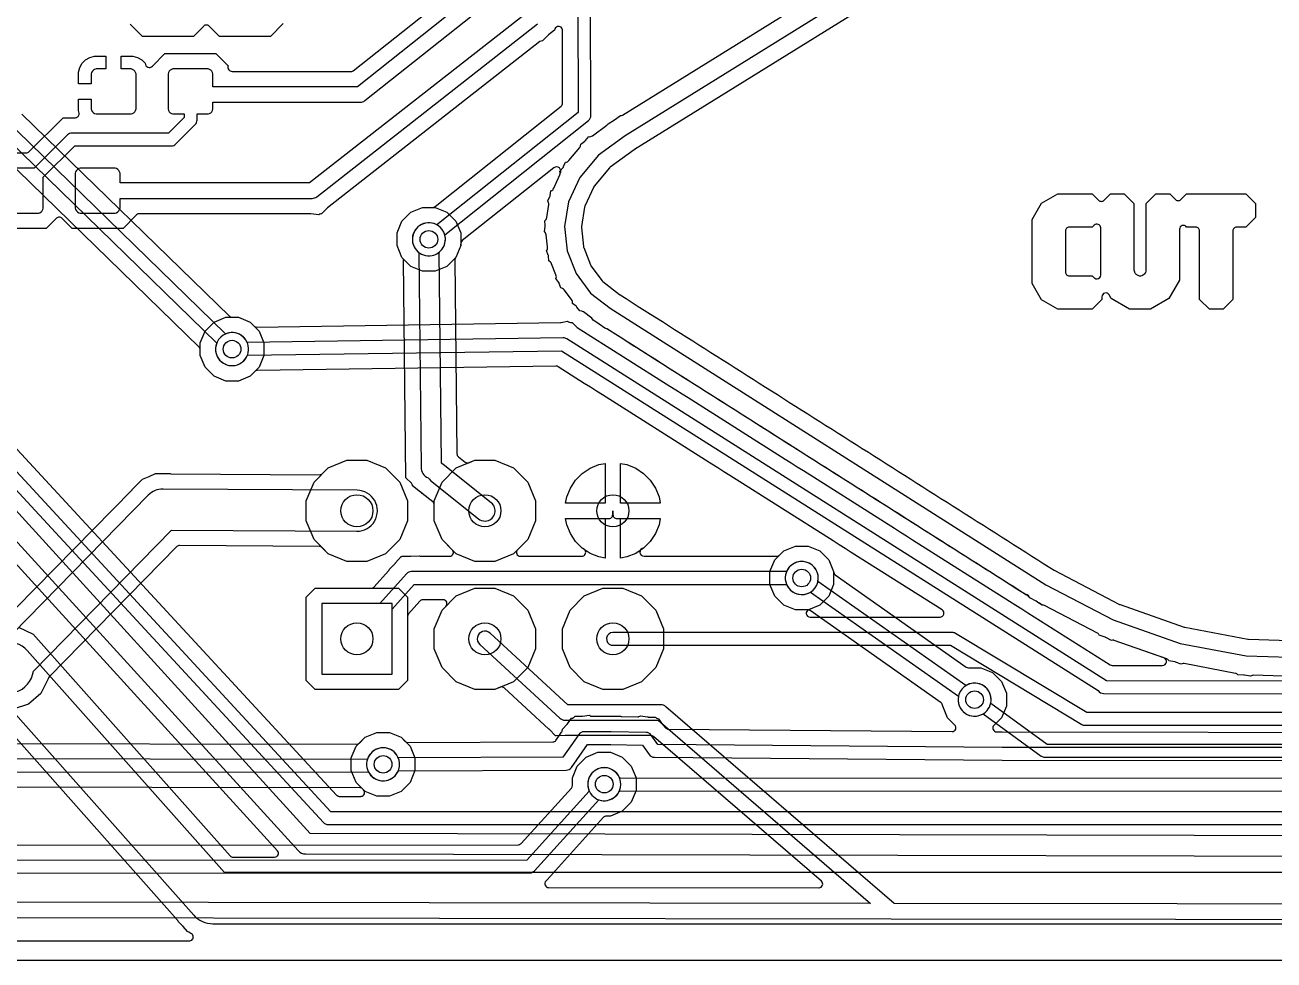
# Model space of a CAD drawing. Header units: millimetres. Extents: x 2.1 to 97.9, y 0.8 to 28.7.
# Drawn here: x 21.67 to 46.45, y 0.8 to 19.35 of the extents above; entities that cross this region are included whole.
import ezdxf

# ---------------------------------------------------------------- set-up
doc = ezdxf.new("R2010")
doc.units = ezdxf.units.MM

msp = doc.modelspace()

# ---------------------------------------------------------------- linework, layer by layer
at = {"layer": '16_copper'}
for points in [[(47.028, 6.423), (46.04, 6.452, 0.016522), (46.035, 6.452), (46.027, 6.451, 0.109082), (45.987, 6.434), (45.868, 6.457, 0.039397), (45.856, 6.458), (45.734, 6.462, 0.189766), (45.687, 6.491), (44.668, 6.684, 0.018102), (44.663, 6.685), (44.654, 6.685, 0.106975), (44.614, 6.675), (44.498, 6.715, 0.037822), (44.487, 6.718), (44.366, 6.741, 0.186074), (44.324, 6.777), (43.28, 7.144), (43.277, 7.145), (43.274, 7.146, 0.121749), (43.227, 7.143), (43.116, 7.201, 0.035503), (43.106, 7.206), (42.987, 7.247, 0.180572), (42.952, 7.287), (41.899, 7.835, 0.121473), (41.857, 7.843), (41.8, 7.88), (41.8, 7.88), (41.8, 7.88), (41.74, 7.918, 0.02123), (41.734, 7.921), (41.61, 7.986, 0.230258), (41.56, 8.032), (41.44, 8.108), (41.44, 8.108), (41.44, 8.108), (41.319, 8.184), (41.319, 8.184), (41.319, 8.184), (41.199, 8.261), (41.199, 8.261), (41.079, 8.337), (41.079, 8.337), (41.079, 8.337), (40.959, 8.413), (40.959, 8.413), (40.959, 8.413), (40.839, 8.489), (40.839, 8.489), (40.839, 8.489), (40.719, 8.565), (40.719, 8.565), (40.719, 8.565), (40.599, 8.642), (40.599, 8.642), (40.599, 8.642), (40.479, 8.718), (40.479, 8.718), (40.479, 8.718), (40.359, 8.794), (40.359, 8.794), (40.359, 8.794), (40.238, 8.87), (40.238, 8.87), (40.238, 8.87), (40.118, 8.946), (40.118, 8.946), (40.118, 8.946), (39.998, 9.023), (39.998, 9.023), (39.998, 9.023), (39.878, 9.099), (39.878, 9.099), (39.878, 9.099), (39.758, 9.175), (39.758, 9.175), (39.638, 9.251), (39.638, 9.251), (39.638, 9.251), (39.518, 9.327), (39.518, 9.327), (39.518, 9.327), (39.398, 9.404), (39.398, 9.404), (39.398, 9.404), (39.277, 9.48), (39.277, 9.48), (39.277, 9.48), (39.157, 9.556), (39.157, 9.556), (39.157, 9.556), (39.037, 9.632), (39.037, 9.632), (39.037, 9.632), (38.917, 9.708), (38.917, 9.708), (38.917, 9.708), (38.797, 9.785), (38.797, 9.785), (38.797, 9.785), (38.677, 9.861), (38.677, 9.861), (38.677, 9.861), (38.557, 9.937), (38.557, 9.937), (38.557, 9.937), (38.437, 10.013), (38.437, 10.013), (38.437, 10.013), (38.317, 10.089), (38.317, 10.089), (38.196, 10.166), (38.196, 10.166), (38.196, 10.166), (38.076, 10.242), (38.076, 10.242), (38.076, 10.242), (37.956, 10.318), (37.956, 10.318), (37.956, 10.318), (37.836, 10.394), (37.836, 10.394), (37.836, 10.394), (37.716, 10.47), (37.716, 10.47), (37.716, 10.47), (37.596, 10.547), (37.596, 10.547), (37.596, 10.547), (37.476, 10.623), (37.476, 10.623), (37.476, 10.623), (37.356, 10.699), (37.356, 10.699), (37.356, 10.699), (37.235, 10.775), (37.235, 10.775), (37.235, 10.775), (37.115, 10.851), (37.115, 10.851), (37.115, 10.851), (36.995, 10.928), (36.995, 10.928), (36.995, 10.928), (36.875, 11.004), (36.875, 11.004), (36.755, 11.08), (36.755, 11.08), (36.755, 11.08), (36.635, 11.156), (36.635, 11.156), (36.635, 11.156), (36.515, 11.232), (36.515, 11.232), (36.515, 11.232), (36.395, 11.309), (36.395, 11.309), (36.395, 11.309), (36.275, 11.385), (36.275, 11.385), (36.275, 11.385), (36.154, 11.461), (36.154, 11.461), (36.154, 11.461), (36.034, 11.537), (36.034, 11.537), (36.034, 11.537), (35.914, 11.613), (35.914, 11.613), (35.914, 11.613), (35.794, 11.69), (35.794, 11.69), (35.794, 11.69), (35.674, 11.766), (35.674, 11.766), (35.674, 11.766), (35.554, 11.842), (35.554, 11.842), (35.554, 11.842), (35.434, 11.918), (35.434, 11.918), (35.314, 11.994), (35.314, 11.994), (35.314, 11.994), (35.193, 12.071), (35.193, 12.071), (35.193, 12.071), (35.073, 12.147), (35.073, 12.147), (35.073, 12.147), (34.953, 12.223), (34.953, 12.223), (34.953, 12.223), (34.833, 12.299), (34.833, 12.299), (34.833, 12.299), (34.713, 12.375), (34.713, 12.375), (34.713, 12.375), (34.593, 12.452), (34.593, 12.452), (34.593, 12.452), (34.473, 12.528), (34.473, 12.528), (34.473, 12.528), (34.353, 12.604), (34.353, 12.604), (34.353, 12.604), (34.233, 12.68), (34.233, 12.68), (34.233, 12.68), (34.112, 12.756), (34.112, 12.756), (34.112, 12.756), (33.992, 12.833), (33.992, 12.833), (33.872, 12.909), (33.872, 12.909), (33.872, 12.909), (33.752, 12.985), (33.752, 12.985), (33.752, 12.985), (33.632, 13.061), (33.632, 13.061), (33.632, 13.061), (33.512, 13.137), (33.512, 13.137), (33.512, 13.137), (33.392, 13.214), (33.392, 13.214), (33.392, 13.214), (33.272, 13.29, 0.000051), (33.272, 13.29), (33.217, 13.325, 0.123347), (33.174, 13.336), (33.065, 13.42, 0.022772), (33.06, 13.424), (32.943, 13.498, 0.147245), (32.918, 13.534), (32.753, 13.661, 0.128004), (32.718, 13.676), (32.679, 13.682), (32.623, 13.757, 0.069168), (32.608, 13.772), (32.534, 13.83, 0.250141), (32.514, 13.904), (32.371, 14.097, 0.130219), (32.34, 14.122), (32.307, 14.136), (32.272, 14.226, 0.066987), (32.262, 14.244), (32.205, 14.321, 0.246536), (32.206, 14.396), (32.12, 14.617, 0.130991), (32.097, 14.649), (32.069, 14.671), (32.059, 14.768, 0.066204), (32.054, 14.787), (32.019, 14.878, 0.245192), (32.039, 14.949), (32.013, 15.191, 0.130476), (31.999, 15.227), (31.978, 15.257), (31.993, 15.352, 0.066716), (31.994, 15.373), (31.984, 15.469, 0.246078), (32.023, 15.533), (32.064, 15.788, 0.129693), (32.06, 15.827), (32.047, 15.862), (32.087, 15.949, 0.067479), (32.093, 15.969), (32.108, 16.063, 0.247362), (32.163, 16.115), (32.283, 16.377, 0.130336), (32.29, 16.415), (32.286, 16.452), (32.348, 16.526, 0.06685), (32.359, 16.543), (32.399, 16.63, 0.246299), (32.465, 16.666), (32.678, 16.92, 0.097741), (32.692, 16.946), (32.695, 16.957), (32.7, 16.989), (32.781, 17.047, 0.063017), (32.795, 17.06), (32.86, 17.137, 0.239583), (32.93, 17.154), (33.219, 17.362, 0.110665), (33.243, 17.391), (33.367, 17.468, 0.016813), (33.371, 17.471), (33.489, 17.555, 0.126972), (33.526, 17.566), (43.203, 23.57, 0.099323)], [(43.72, 23.053), (33.766, 16.879, 0.016813), (33.762, 16.876), (33.285, 16.533, 0.063017), (33.271, 16.52), (32.968, 16.158, 0.066843), (32.957, 16.141), (32.782, 15.759, 0.067469), (32.776, 15.74), (32.714, 15.353, 0.066716), (32.713, 15.333), (32.753, 14.957, 0.066204), (32.758, 14.938), (32.893, 14.592, 0.066971), (32.902, 14.574), (33.123, 14.277, 0.06916), (33.137, 14.263), (33.468, 14.008, 0.046107), (33.48, 14), (33.6, 13.924), (33.6, 13.924), (33.6, 13.924), (33.72, 13.848), (33.72, 13.848), (33.72, 13.848), (33.84, 13.771), (33.84, 13.771), (33.84, 13.771), (33.96, 13.695), (33.96, 13.695), (33.96, 13.695), (34.08, 13.619), (34.08, 13.619), (34.08, 13.619), (34.2, 13.543), (34.2, 13.543), (34.2, 13.543), (34.321, 13.467), (34.321, 13.467), (34.441, 13.39), (34.441, 13.39), (34.441, 13.39), (34.561, 13.314), (34.561, 13.314), (34.561, 13.314), (34.681, 13.238), (34.681, 13.238), (34.681, 13.238), (34.801, 13.162), (34.801, 13.162), (34.801, 13.162), (34.921, 13.086), (34.921, 13.086), (34.921, 13.086), (35.041, 13.009), (35.041, 13.009), (35.041, 13.009), (35.161, 12.933), (35.161, 12.933), (35.161, 12.933), (35.281, 12.857), (35.281, 12.857), (35.402, 12.781), (35.402, 12.781), (35.402, 12.781), (35.522, 12.705), (35.522, 12.705), (35.522, 12.705), (35.642, 12.629), (35.642, 12.628), (35.642, 12.628), (35.762, 12.552), (35.762, 12.552), (35.762, 12.552), (35.882, 12.476), (35.882, 12.476), (35.882, 12.476), (36.002, 12.4), (36.002, 12.4), (36.002, 12.4), (36.122, 12.324), (36.122, 12.324), (36.122, 12.324), (36.242, 12.247), (36.242, 12.247), (36.242, 12.247), (36.363, 12.171), (36.363, 12.171), (36.363, 12.171), (36.483, 12.095), (36.483, 12.095), (36.483, 12.095), (36.603, 12.019), (36.603, 12.019), (36.723, 11.943), (36.723, 11.943), (36.723, 11.943), (36.843, 11.866), (36.843, 11.866), (36.843, 11.866), (36.963, 11.79), (36.963, 11.79), (36.963, 11.79), (37.083, 11.714), (37.083, 11.714), (37.083, 11.714), (37.203, 11.638), (37.203, 11.638), (37.203, 11.638), (37.323, 11.562), (37.323, 11.562), (37.323, 11.562), (37.444, 11.485), (37.444, 11.485), (37.444, 11.485), (37.564, 11.409), (37.564, 11.409), (37.684, 11.333), (37.684, 11.333), (37.684, 11.333), (37.804, 11.257), (37.804, 11.257), (37.804, 11.257), (37.924, 11.181), (37.924, 11.181), (37.924, 11.181), (38.044, 11.104), (38.044, 11.104), (38.044, 11.104), (38.164, 11.028), (38.164, 11.028), (38.164, 11.028), (38.284, 10.952), (38.284, 10.952), (38.284, 10.952), (38.405, 10.876), (38.405, 10.876), (38.405, 10.876), (38.525, 10.8), (38.525, 10.8), (38.525, 10.8), (38.645, 10.723), (38.645, 10.723), (38.645, 10.723), (38.765, 10.647), (38.765, 10.647), (38.765, 10.647), (38.885, 10.571), (38.885, 10.571), (38.885, 10.571), (39.005, 10.495), (39.005, 10.495), (39.005, 10.495), (39.125, 10.419), (39.125, 10.419), (39.125, 10.419), (39.245, 10.342), (39.245, 10.342), (39.245, 10.342), (39.365, 10.266), (39.365, 10.266), (39.365, 10.266), (39.486, 10.19), (39.486, 10.19), (39.486, 10.19), (39.606, 10.114), (39.606, 10.114), (39.606, 10.114), (39.726, 10.038), (39.726, 10.038), (39.726, 10.038), (39.846, 9.961), (39.846, 9.961), (39.966, 9.885), (39.966, 9.885), (39.966, 9.885), (40.086, 9.809), (40.086, 9.809), (40.086, 9.809), (40.206, 9.733), (40.206, 9.733), (40.206, 9.733), (40.326, 9.657), (40.326, 9.657), (40.326, 9.657), (40.447, 9.58), (40.447, 9.58), (40.447, 9.58), (40.567, 9.504), (40.567, 9.504), (40.567, 9.504), (40.687, 9.428), (40.687, 9.428), (40.687, 9.428), (40.807, 9.352), (40.807, 9.352), (40.927, 9.276), (40.927, 9.276), (40.927, 9.276), (41.047, 9.199), (41.047, 9.199), (41.047, 9.199), (41.167, 9.123), (41.167, 9.123), (41.167, 9.123), (41.287, 9.047), (41.287, 9.047), (41.287, 9.047), (41.407, 8.971), (41.407, 8.971), (41.407, 8.971), (41.528, 8.895), (41.528, 8.895), (41.528, 8.895), (41.648, 8.818), (41.648, 8.818), (41.648, 8.818), (41.768, 8.742), (41.768, 8.742), (41.768, 8.742), (41.888, 8.666), (41.888, 8.666), (41.888, 8.666), (42.008, 8.59), (42.008, 8.59), (42.008, 8.59), (42.09, 8.538, 0.02123), (42.095, 8.535), (43.39, 7.86, 0.035494), (43.4, 7.856), (44.672, 7.408, 0.037812), (44.683, 7.405), (45.933, 7.168, 0.039395), (45.945, 7.167), (47.165, 7.13)], [(21.61, 17.586), (25.728, 13.576, 0.195455), (25.782, 13.554), (25.907, 13.554), (26.139, 13.458), (26.317, 13.28), (26.413, 13.048), (26.413, 12.796), (26.317, 12.564), (26.139, 12.386), (25.907, 12.29), (25.655, 12.29), (25.423, 12.386), (25.245, 12.564), (25.149, 12.796), (25.149, 12.903, 0.202374), (25.126, 12.958), (21.008, 16.967, 0.195455)], [(21.083, 17.32), (25.476, 13.042), (25.47, 13.028), (25.459, 12.986), (25.454, 12.944), (25.454, 12.901), (25.459, 12.858), (25.47, 12.817), (25.487, 12.777), (25.508, 12.74), (25.534, 12.706), (25.565, 12.676), (25.599, 12.649), (25.636, 12.628), (25.676, 12.612), (25.717, 12.6), (25.76, 12.595), (25.802, 12.595), (25.845, 12.6, 1), (25.717, 13.244), (25.676, 13.233), (25.653, 13.224), (21.26, 17.502, 0.958684)], [(18.627, 14.052), (27.852, 4.076, 0.209102), (27.908, 4.051), (28.335, 4.051), (28.338, 4.052, 0.654774), (28.389, 4.181), (28.242, 4.328), (28.146, 4.561), (28.146, 4.812), (28.242, 5.044), (28.42, 5.222), (28.652, 5.318), (28.904, 5.318), (29.136, 5.222), (29.216, 5.142, 0.199818), (29.271, 5.12), (32.146, 5.13, 0.243814), (32.208, 5.162), (32.32, 5.323, 0.084077), (32.331, 5.346), (32.333, 5.357, 0.072873), (32.334, 5.386), (32.429, 5.481, 0.043698), (32.438, 5.491), (32.515, 5.601, 0.145149), (32.557, 5.613), (32.563, 5.617, 0.079044), (32.587, 5.639), (32.722, 5.639, 0.0437), (32.735, 5.64), (32.867, 5.663, 0.216197), (32.926, 5.639), (33.094, 5.639, 0.071071), (33.117, 5.642), (33.303, 5.639, 0.004583), (33.304, 5.639), (33.49, 5.639, 0.073464), (33.512, 5.635), (33.832, 5.629, 0.045121), (33.846, 5.631), (33.854, 5.632, 0.094318), (33.887, 5.65), (34.026, 5.626, 0.037348), (34.037, 5.625), (34.178, 5.623, 0.083088), (34.197, 5.606), (34.204, 5.601, 0.094312), (34.24, 5.59), (34.322, 5.475, 0.037353), (34.329, 5.467), (34.387, 5.406, 0.201524), (34.442, 5.383), (40.067, 5.336, 0.671179), (40.122, 5.466), (39.977, 5.611), (39.881, 5.843, 0.254828), (39.848, 5.909), (37.252, 7.736, 0.154518), (37.208, 7.75), (36.958, 7.75), (36.726, 7.846), (36.548, 8.024), (36.452, 8.256), (36.452, 8.508), (36.548, 8.74), (36.726, 8.918), (36.958, 9.014), (37.21, 9.014), (37.442, 8.918), (37.62, 8.74), (37.716, 8.508, 0.222558), (37.749, 8.442), (40.345, 6.615, 0.154518), (40.389, 6.601), (40.639, 6.601), (40.871, 6.505), (41.049, 6.327), (41.145, 6.095), (41.145, 5.843), (41.049, 5.611), (40.897, 5.459, 0.665187), (40.95, 5.329), (41.061, 5.328, 0.001876), (41.061, 5.328), (49.242, 5.321, 0.155087)], [(18.087, 13.814), (27.593, 3.533, 0.2091), (27.686, 3.493), (55.404, 3.493), (55.411, 3.493, 0.135331), (55.475, 3.515), (64.782, 9.853, 0.993044)], [(20.1, 10.64), (27.091, 2.975, 0.210328), (27.241, 2.908), (56.622, 2.845), (56.631, 2.846, 0.140351), (56.738, 2.881), (64.446, 8.192)], [(21.545, 7.406), (21.836, 7.265), (25.742, 2.87, 0.214228), (25.799, 2.845), (26.625, 2.845, 0.651668), (26.681, 2.972), (20.035, 10.26)], [(67.335, 2.54), (25.628, 2.54), (21.716, 6.941, 1), (20.956, 6.267), (25.02, 1.695, 0.214228), (25.4, 1.524), (67.503, 1.524, 0.161647)], [(21.102, 1.186), (24.936, 1.186), (24.943, 1.187, 0.614035), (24.993, 1.312), (24.988, 1.317, 0.035668), (24.976, 1.326), (24.971, 1.329), (24.965, 1.332), (24.94, 1.343, 0.138765), (24.9, 1.371), (24.81, 1.472, 0.01469), (24.807, 1.476), (24.711, 1.572, 0.122665), (24.693, 1.604), (20.723, 6.07, 0.689638)], [(49.363, 5.017), (41.06, 5.023), (34.229, 5.079), (34.095, 5.268, 0.238019), (33.994, 5.321), (33.302, 5.334, 0.004589), (33.299, 5.334), (32.766, 5.334, 0.244734), (32.662, 5.28), (32.344, 4.826), (29.08, 4.814), (29.072, 4.831), (29.051, 4.869), (29.025, 4.903), (28.995, 4.933), (28.96, 4.959), (28.923, 4.981), (28.884, 4.997), (28.842, 5.008), (28.8, 5.014), (28.757, 5.014), (28.714, 5.008), (28.673, 4.997), (28.633, 4.981), (28.596, 4.959), (28.562, 4.933), (28.532, 4.903), (28.505, 4.869), (28.484, 4.831), (28.468, 4.792), (28.456, 4.75), (28.451, 4.708), (28.451, 4.665), (28.456, 4.622), (28.468, 4.581), (28.484, 4.541), (28.505, 4.504), (28.532, 4.47), (28.562, 4.44), (28.596, 4.413), (28.633, 4.392), (28.673, 4.376), (28.714, 4.365), (28.757, 4.359), (28.8, 4.359), (28.842, 4.365, 0.249913), (29.08, 4.56), (32.411, 4.572, 0.243809), (32.514, 4.626), (32.832, 5.08), (33.298, 5.08), (33.925, 5.068), (34.059, 4.879, 0.240679), (34.162, 4.826), (41.058, 4.769, 0.001882), (41.059, 4.769), (49.403, 4.763, 0.155078)], [(53.98, 4.407), (33.485, 4.413), (33.47, 4.414), (33.46, 4.438), (33.439, 4.475), (33.413, 4.509), (33.382, 4.539), (33.348, 4.565), (33.311, 4.587), (33.272, 4.603), (33.23, 4.614), (33.188, 4.62), (33.145, 4.62), (33.102, 4.614), (33.061, 4.603), (33.021, 4.587), (32.984, 4.565), (32.95, 4.539), (32.919, 4.509), (32.893, 4.475), (32.872, 4.438), (32.855, 4.398), (32.844, 4.357), (32.839, 4.314), (32.839, 4.271), (32.844, 4.229), (32.855, 4.187), (32.872, 4.147), (32.893, 4.11), (32.919, 4.076), (32.95, 4.046), (32.984, 4.02), (33.021, 3.998), (33.061, 3.982), (33.102, 3.971), (33.145, 3.965), (33.188, 3.965), (33.23, 3.971, 0.198912), (33.439, 4.11), (33.46, 4.147, 0.041418), (33.484, 4.159), (54.019, 4.153, 0.151025)]]:
    msp.add_lwpolyline(points, format="xyb", dxfattribs=at)
for points in [[(42.162, 13.716), (41.841, 13.901), (41.656, 14.222), (41.656, 15.496), (41.841, 15.817), (42.162, 16.002, 0.054804), (42.179, 16.002), (42.845, 16.002), (42.973, 15.875, 0.414214), (43.081, 15.875), (43.208, 16.002), (43.482, 16.002), (43.675, 15.809), (43.675, 14.498, 0.118838), (43.683, 14.455), (43.685, 14.452, 0.15216), (43.718, 14.406), (43.726, 14.4, 0.141876), (43.775, 14.379), (43.785, 14.378, 0.14188), (43.837, 14.384), (43.846, 14.388), (43.866, 14.4, 0.34309), (43.918, 14.498), (43.918, 14.666), (43.918, 14.666), (43.918, 15.809), (44.111, 16.002), (44.385, 16.002), (44.498, 15.889, 0.414214), (44.606, 15.889), (44.719, 16.002), (45.896, 16.002), (46.089, 15.809), (46.089, 15.535), (45.896, 15.342), (45.714, 15.342, 0.414214), (45.638, 15.265), (45.638, 13.909), (45.444, 13.716), (45.171, 13.716), (44.977, 13.909), (44.977, 15.265, 0.414214), (44.901, 15.342), (44.719, 15.342, 0.742653), (44.578, 15.299), (44.578, 14.329, 0.104848), (44.578, 14.288), (44.369, 13.925), (44.006, 13.716), (43.587, 13.716), (43.224, 13.925), (43.181, 14, 0.767326), (43.039, 13.962), (43.039, 13.909), (42.845, 13.716)], [(30.598, 8.712), (30.229, 8.865), (29.947, 9.147), (29.794, 9.516), (29.794, 9.831, 0.227836), (29.766, 9.89), (29.556, 10.058, 0.141611), (29.518, 10.088), (29.363, 10.212, 0.188456), (29.34, 10.263), (29.231, 10.369), (29.183, 14.679, 0.20113), (29.15, 14.742), (29.054, 14.975), (29.054, 15.226), (29.15, 15.458), (29.328, 15.636), (29.56, 15.732), (29.812, 15.732), (30.044, 15.636), (30.222, 15.458), (30.318, 15.226), (30.318, 14.975), (30.222, 14.742, 0.206456), (30.199, 14.686), (30.242, 10.846, 0.224883), (30.271, 10.787), (30.404, 10.681, 0.273388), (30.481, 10.67), (30.598, 10.719), (30.997, 10.719), (31.366, 10.566), (31.648, 10.284), (31.801, 9.915), (31.801, 9.516), (31.648, 9.147), (31.366, 8.865), (30.997, 8.712)], [(30.838, 9.516, 0.635483), (30.924, 9.874), (29.972, 10.636), (29.942, 10.656), (29.939, 10.657), (29.892, 14.846, 0.955264), (29.504, 15.373), (29.47, 15.347, 0.471798), (29.486, 14.841), (29.534, 10.583, 0.329009), (29.673, 10.369), (29.695, 10.341), (29.718, 10.319), (30.671, 9.557), (30.7, 9.537), (30.733, 9.523), (30.767, 9.515), (30.803, 9.512)], [(42.947, 14.316, 0.381879), (43.015, 14.391), (43.015, 15.327, 0.668189), (42.885, 15.381), (42.845, 15.342), (42.393, 15.342, 0.414214), (42.316, 15.265), (42.316, 14.453, 0.414214), (42.393, 14.376), (42.845, 14.376), (42.885, 14.337), (42.887, 14.336), (42.889, 14.333), (42.896, 14.329), (42.902, 14.324), (42.905, 14.323), (42.907, 14.322), (42.915, 14.319), (42.922, 14.317), (42.925, 14.316), (42.928, 14.316), (42.936, 14.316), (42.944, 14.315)], [(28.058, 8.712), (27.689, 8.865), (27.407, 9.147), (27.254, 9.516), (27.254, 9.915), (27.407, 10.284), (27.689, 10.566), (28.058, 10.719), (28.457, 10.719), (28.826, 10.566), (29.102, 10.29, 0.021898), (29.108, 10.285), (29.261, 9.915), (29.261, 9.516), (29.108, 9.147), (28.826, 8.865), (28.457, 8.712)], [(40.577, 5.647, 1), (40.449, 6.291), (40.408, 6.28, 0.058129), (40.339, 6.247), (37.404, 8.312, 0.945535), (36.773, 8.487), (36.762, 8.446, 0.657547), (37.258, 8.104), (40.193, 6.039), (40.191, 6.033), (40.186, 5.99), (40.186, 5.948), (40.191, 5.905), (40.202, 5.864), (40.219, 5.824), (40.24, 5.787), (40.266, 5.753), (40.297, 5.722), (40.331, 5.696), (40.368, 5.675), (40.408, 5.658), (40.449, 5.647), (40.492, 5.642), (40.534, 5.642)]]:
    msp.add_lwpolyline(points, format="xyb", close=True, dxfattribs=at)
for points in [[(64.639, 10.063), (55.365, 3.747), (27.742, 3.747), (18.306, 13.951)], [(64.267, 8.563), (56.559, 3.251), (27.331, 3.315), (20.397, 10.918)]]:
    msp.add_lwpolyline(points, dxfattribs=at)
for points in [[(32.397, 9.868), (32.422, 9.993), (32.493, 10.167), (32.598, 10.323), (32.73, 10.455), (32.886, 10.56), (33.06, 10.631), (33.185, 10.656), (33.185, 9.868)], [(33.49, 9.868), (33.49, 10.656), (33.615, 10.631), (33.789, 10.56), (33.945, 10.455), (34.077, 10.323), (34.182, 10.167), (34.253, 9.993), (34.278, 9.868)], [(33.337, 9.715), (33.337, 9.716), (33.338, 9.716), (33.338, 9.715)], [(33.06, 8.8), (32.886, 8.871), (32.73, 8.976), (32.598, 9.108), (32.493, 9.264), (32.422, 9.438), (32.397, 9.563), (33.185, 9.563), (33.185, 8.775)], [(33.49, 9.563), (34.278, 9.563), (34.253, 9.438), (34.182, 9.264), (34.077, 9.108), (33.945, 8.976), (33.789, 8.871), (33.615, 8.8), (33.49, 8.775)], [(27.433, 6.172), (27.254, 6.351), (27.254, 8), (27.433, 8.179), (29.082, 8.179), (29.261, 8), (29.261, 6.351), (29.082, 6.172)], [(30.598, 6.172), (30.229, 6.325), (29.947, 6.607), (29.794, 6.976), (29.794, 7.375), (29.947, 7.744), (30.229, 8.026), (30.598, 8.179), (30.997, 8.179), (31.366, 8.026), (31.648, 7.744), (31.801, 7.375), (31.801, 6.976), (31.648, 6.607), (31.366, 6.325), (30.997, 6.172)], [(33.138, 6.172), (32.769, 6.325), (32.487, 6.607), (32.334, 6.976), (32.334, 7.375), (32.487, 7.744), (32.769, 8.026), (33.138, 8.179), (33.537, 8.179), (33.906, 8.026), (34.188, 7.744), (34.341, 7.375), (34.341, 6.976), (34.188, 6.607), (33.906, 6.325), (33.537, 6.172)], [(28.956, 7.874), (27.559, 7.874), (27.559, 6.477), (28.956, 6.477)]]:
    msp.add_lwpolyline(points, close=True, dxfattribs=at)
at = {"layer": '1_copper'}
for points in [[(43.72, 23.053), (33.766, 16.879, 0.016813), (33.762, 16.876), (33.285, 16.533, 0.063017), (33.271, 16.52), (32.968, 16.158, 0.066843), (32.957, 16.141), (32.782, 15.759, 0.067469), (32.776, 15.74), (32.714, 15.353, 0.066716), (32.713, 15.333), (32.753, 14.957, 0.066204), (32.758, 14.938), (32.893, 14.592, 0.066971), (32.902, 14.574), (33.123, 14.277, 0.06916), (33.137, 14.263), (33.468, 14.008, 0.046107), (33.48, 14), (33.6, 13.924), (33.6, 13.924), (33.6, 13.924), (33.72, 13.848), (33.72, 13.848), (33.72, 13.848), (33.84, 13.771), (33.84, 13.771), (33.84, 13.771), (33.96, 13.695), (33.96, 13.695), (33.96, 13.695), (34.08, 13.619), (34.08, 13.619), (34.08, 13.619), (34.2, 13.543), (34.2, 13.543), (34.2, 13.543), (34.321, 13.467), (34.321, 13.467), (34.441, 13.39), (34.441, 13.39), (34.441, 13.39), (34.561, 13.314), (34.561, 13.314), (34.561, 13.314), (34.681, 13.238), (34.681, 13.238), (34.681, 13.238), (34.801, 13.162), (34.801, 13.162), (34.801, 13.162), (34.921, 13.086), (34.921, 13.086), (34.921, 13.086), (35.041, 13.009), (35.041, 13.009), (35.041, 13.009), (35.161, 12.933), (35.161, 12.933), (35.161, 12.933), (35.281, 12.857), (35.281, 12.857), (35.402, 12.781), (35.402, 12.781), (35.402, 12.781), (35.522, 12.705), (35.522, 12.705), (35.522, 12.705), (35.642, 12.629), (35.642, 12.628), (35.642, 12.628), (35.762, 12.552), (35.762, 12.552), (35.762, 12.552), (35.882, 12.476), (35.882, 12.476), (35.882, 12.476), (36.002, 12.4), (36.002, 12.4), (36.002, 12.4), (36.122, 12.324), (36.122, 12.324), (36.122, 12.324), (36.242, 12.247), (36.242, 12.247), (36.242, 12.247), (36.363, 12.171), (36.363, 12.171), (36.363, 12.171), (36.483, 12.095), (36.483, 12.095), (36.483, 12.095), (36.603, 12.019), (36.603, 12.019), (36.723, 11.943), (36.723, 11.943), (36.723, 11.943), (36.843, 11.866), (36.843, 11.866), (36.843, 11.866), (36.963, 11.79), (36.963, 11.79), (36.963, 11.79), (37.083, 11.714), (37.083, 11.714), (37.083, 11.714), (37.203, 11.638), (37.203, 11.638), (37.203, 11.638), (37.323, 11.562), (37.323, 11.562), (37.323, 11.562), (37.444, 11.485), (37.444, 11.485), (37.444, 11.485), (37.564, 11.409), (37.564, 11.409), (37.684, 11.333), (37.684, 11.333), (37.684, 11.333), (37.804, 11.257), (37.804, 11.257), (37.804, 11.257), (37.924, 11.181), (37.924, 11.181), (37.924, 11.181), (38.044, 11.104), (38.044, 11.104), (38.044, 11.104), (38.164, 11.028), (38.164, 11.028), (38.164, 11.028), (38.284, 10.952), (38.284, 10.952), (38.284, 10.952), (38.405, 10.876), (38.405, 10.876), (38.405, 10.876), (38.525, 10.8), (38.525, 10.8), (38.525, 10.8), (38.645, 10.723), (38.645, 10.723), (38.645, 10.723), (38.765, 10.647), (38.765, 10.647), (38.765, 10.647), (38.885, 10.571), (38.885, 10.571), (38.885, 10.571), (39.005, 10.495), (39.005, 10.495), (39.005, 10.495), (39.125, 10.419), (39.125, 10.419), (39.125, 10.419), (39.245, 10.342), (39.245, 10.342), (39.245, 10.342), (39.365, 10.266), (39.365, 10.266), (39.365, 10.266), (39.486, 10.19), (39.486, 10.19), (39.486, 10.19), (39.606, 10.114), (39.606, 10.114), (39.606, 10.114), (39.726, 10.038), (39.726, 10.038), (39.726, 10.038), (39.846, 9.961), (39.846, 9.961), (39.966, 9.885), (39.966, 9.885), (39.966, 9.885), (40.086, 9.809), (40.086, 9.809), (40.086, 9.809), (40.206, 9.733), (40.206, 9.733), (40.206, 9.733), (40.326, 9.657), (40.326, 9.657), (40.326, 9.657), (40.447, 9.58), (40.447, 9.58), (40.447, 9.58), (40.567, 9.504), (40.567, 9.504), (40.567, 9.504), (40.687, 9.428), (40.687, 9.428), (40.687, 9.428), (40.807, 9.352), (40.807, 9.352), (40.927, 9.276), (40.927, 9.276), (40.927, 9.276), (41.047, 9.199), (41.047, 9.199), (41.047, 9.199), (41.167, 9.123), (41.167, 9.123), (41.167, 9.123), (41.287, 9.047), (41.287, 9.047), (41.287, 9.047), (41.407, 8.971), (41.407, 8.971), (41.407, 8.971), (41.528, 8.895), (41.528, 8.895), (41.528, 8.895), (41.648, 8.818), (41.648, 8.818), (41.648, 8.818), (41.768, 8.742), (41.768, 8.742), (41.768, 8.742), (41.888, 8.666), (41.888, 8.666), (41.888, 8.666), (42.008, 8.59), (42.008, 8.59), (42.008, 8.59), (42.09, 8.538, 0.02123), (42.095, 8.535), (43.39, 7.86, 0.035494), (43.4, 7.856), (44.672, 7.408, 0.037812), (44.683, 7.405), (45.933, 7.168, 0.039395), (45.945, 7.167), (47.165, 7.13)], [(21.084, 16.815), (21.697, 16.815, 0.198912), (21.751, 16.837), (22.427, 17.513), (22.671, 17.513, 0.435377), (22.746, 17.595), (22.746, 17.601, 0.142644), (22.733, 17.653), (22.733, 17.882), (22.987, 17.882), (22.987, 17.686), (22.995, 17.658), (23.009, 17.632), (23.03, 17.612), (23.055, 17.597), (23.083, 17.59), (23.78, 17.59), (23.808, 17.597), (23.833, 17.612), (23.854, 17.632), (23.868, 17.658), (23.876, 17.686), (23.876, 18.382), (23.868, 18.41), (23.854, 18.436), (23.833, 18.456), (23.808, 18.471), (23.78, 18.479), (23.584, 18.479), (23.584, 18.732), (23.813, 18.732), (23.906, 18.708), (23.989, 18.66), (24.057, 18.592, 0.681829), (24.201, 18.534), (24.45, 18.783), (25.461, 18.783), (25.705, 18.54, 0.536711), (25.781, 18.431), (28.135, 18.428, 0.169849), (28.183, 18.444), (30.312, 20.137, 0.228658)], [(30.645, 20.013), (28.268, 18.123), (25.4, 18.127), (25.4, 18.382), (25.392, 18.41), (25.378, 18.436), (25.357, 18.456), (25.332, 18.471), (25.304, 18.479), (24.607, 18.479), (24.579, 18.471), (24.554, 18.456), (24.533, 18.436), (24.519, 18.41), (24.511, 18.382), (24.511, 17.686), (24.519, 17.658), (24.533, 17.632), (24.554, 17.612), (24.579, 17.597), (24.607, 17.59), (24.833, 17.59), (24.833, 17.52), (24.522, 17.209), (22.606, 17.209, 0.198912), (22.516, 17.171), (21.855, 16.51), (21.242, 16.51)], [(21.242, 15.621), (21.938, 15.621), (21.966, 15.629), (21.992, 15.643), (22.012, 15.664), (22.027, 15.689), (22.035, 15.717), (22.035, 16.33), (22.659, 16.954), (24.575, 16.954, 0.198912), (24.664, 16.992), (25.05, 17.378, 0.198912), (25.087, 17.467), (25.087, 17.59), (25.304, 17.59), (25.332, 17.597), (25.357, 17.612), (25.378, 17.632), (25.392, 17.658), (25.4, 17.686), (25.4, 17.822), (28.321, 17.818, 0.169851), (28.416, 17.851), (30.892, 19.82, 0.228662)], [(32.64, 19.764), (32.645, 17.619), (29.843, 15.388), (29.831, 15.395), (29.792, 15.411), (29.75, 15.422), (29.708, 15.428), (29.665, 15.428), (29.622, 15.422), (29.581, 15.411), (29.541, 15.395), (29.504, 15.373), (29.47, 15.347), (29.44, 15.317), (29.413, 15.283), (29.392, 15.245), (29.376, 15.206), (29.364, 15.164), (29.359, 15.122), (29.359, 15.079), (29.364, 15.036), (29.376, 14.995), (29.392, 14.955), (29.413, 14.918), (29.44, 14.884), (29.47, 14.854), (29.504, 14.827), (29.541, 14.806), (29.581, 14.79), (29.622, 14.779), (29.665, 14.773), (29.708, 14.773), (29.75, 14.779, 0.437189), (30.001, 15.189), (32.851, 17.458, 0.229099), (32.899, 17.558), (32.894, 19.765, 0.96385)], [(31.598, 19.569), (27.316, 16.218), (23.559, 16.218), (23.559, 16.414), (23.551, 16.442), (23.536, 16.467), (23.516, 16.488), (23.49, 16.502), (23.462, 16.51), (22.766, 16.51), (22.738, 16.502), (22.712, 16.488), (22.692, 16.467), (22.677, 16.442), (22.669, 16.414), (22.669, 15.717), (22.677, 15.689), (22.692, 15.664), (22.712, 15.643), (22.738, 15.629), (22.766, 15.621), (23.462, 15.621), (23.49, 15.629), (23.516, 15.643), (23.536, 15.664), (23.551, 15.689), (23.559, 15.717), (23.559, 15.913), (27.369, 15.913, 0.167553), (27.462, 15.945), (31.844, 19.374, 0.230652)], [(26.795, 19.381), (26.541, 19.126), (25.529, 19.126), (25.327, 19.329, 0.414214), (25.219, 19.329), (25.017, 19.126), (24.005, 19.126), (23.762, 19.37)], [(20.066, 3.086), (31.461, 3.092, 0.211524), (31.518, 3.117), (32.514, 4.216, 0.186223), (32.534, 4.268), (32.534, 4.418), (32.63, 4.651), (32.808, 4.829), (33.04, 4.925), (33.292, 4.925), (33.524, 4.829), (33.702, 4.651), (33.798, 4.418), (33.798, 4.167), (33.702, 3.934), (33.524, 3.757), (33.292, 3.66), (33.209, 3.66, 0.211663), (33.153, 3.635), (32.138, 2.516, 0.105894), (32.121, 2.485), (32.008, 2.371, 0.667516), (32.062, 2.241), (37.423, 2.234), (37.429, 2.235, 0.668328), (37.473, 2.368), (34.142, 5.239, 0.179722), (34.092, 5.258), (32.396, 5.258, 0.01041), (32.393, 5.258), (32.21, 5.25, 0.035591), (32.199, 5.254), (32.07, 5.384, 0.010414), (32.067, 5.386), (31.182, 6.201, 0.292016), (31.101, 6.215), (30.997, 6.172), (30.598, 6.172), (30.229, 6.325), (29.947, 6.607), (29.794, 6.976), (29.794, 7.375), (29.947, 7.744), (30.023, 7.82, 0.668179), (29.969, 7.95), (29.564, 7.95, 0.213378), (29.507, 7.925), (29.28, 7.671, 0.184526), (29.261, 7.62), (29.261, 6.351), (29.082, 6.172), (27.433, 6.172), (27.254, 6.351), (27.254, 8), (27.433, 8.179), (28.542, 8.179, 0.213378), (28.598, 8.204), (28.886, 8.525, 0.109593), (28.903, 8.558), (29.022, 8.677, 0.013877), (29.025, 8.68), (29.137, 8.806, 0.057904), (29.155, 8.814), (29.323, 8.814, 0.01388), (29.327, 8.814), (29.495, 8.823, 0.123813), (29.531, 8.814), (30.096, 8.814, 0.668179), (30.15, 8.944), (29.947, 9.147), (29.794, 9.516), (29.794, 9.915), (29.947, 10.284), (30.229, 10.566), (30.598, 10.719), (30.997, 10.719), (31.366, 10.566), (31.648, 10.284), (31.801, 9.915), (31.801, 9.516), (31.648, 9.147), (31.445, 8.944, 0.668179), (31.499, 8.814), (32.721, 8.814, 0.593522), (32.785, 8.931), (32.779, 8.939, 0.164437), (32.73, 8.976), (32.598, 9.108), (32.493, 9.264), (32.422, 9.438), (32.397, 9.563), (33.261, 9.563, 0.237915), (33.322, 9.594), (33.326, 9.599, -0.108546), (33.337, 9.639), (33.337, 9.716), (33.338, 9.716), (33.338, 9.639, 0.414214), (33.414, 9.563), (34.278, 9.563), (34.253, 9.438), (34.182, 9.264), (34.077, 9.108), (33.945, 8.976, 0.949129), (33.954, 8.814), (36.59, 8.814, 0.198912), (36.644, 8.836), (36.726, 8.918), (36.958, 9.014), (37.21, 9.014), (37.442, 8.918), (37.62, 8.74), (37.716, 8.508), (37.716, 8.256), (37.62, 8.024), (37.442, 7.846), (37.22, 7.754, 0.820685), (37.249, 7.607), (39.828, 7.607, 0.752279), (39.869, 7.748), (38.066, 8.89), (38.066, 8.89), (37.946, 8.966), (37.946, 8.966), (37.825, 9.042), (37.825, 9.042), (37.825, 9.042), (37.705, 9.118), (37.705, 9.118), (37.705, 9.118), (35.659, 10.414), (35.659, 10.414), (35.659, 10.414), (35.538, 10.49), (35.538, 10.49), (35.418, 10.566), (35.418, 10.566), (35.298, 10.642), (35.298, 10.642), (35.298, 10.642), (35.177, 10.718), (35.177, 10.718), (35.177, 10.718), (33.131, 12.014), (33.131, 12.014), (33.011, 12.09), (33.011, 12.09), (32.891, 12.166), (32.891, 12.166), (32.891, 12.166), (32.77, 12.242), (32.77, 12.242), (32.77, 12.242), (32.25, 12.572, 0.145747), (32.208, 12.584), (26.281, 12.498, 0.195152), (26.228, 12.475), (26.139, 12.386), (25.907, 12.29), (25.655, 12.29), (25.423, 12.386), (25.245, 12.564), (25.149, 12.796), (25.149, 13.048), (25.245, 13.28), (25.423, 13.458), (25.655, 13.554), (25.907, 13.554), (26.139, 13.458), (26.214, 13.383, 0.202678), (26.269, 13.361), (32.294, 13.448, 0.051665), (32.31, 13.45), (32.433, 13.478, 0.164128), (32.478, 13.454), (32.493, 13.452, 0.079077), (32.526, 13.452), (32.616, 13.364, 0.051669), (32.629, 13.354), (34.468, 12.19), (34.468, 12.19), (34.588, 12.113), (34.588, 12.113), (34.709, 12.037), (34.709, 12.037), (34.709, 12.037), (34.829, 11.961), (34.829, 11.961), (34.829, 11.961), (36.755, 10.742), (36.755, 10.742), (36.875, 10.666), (36.875, 10.666), (36.995, 10.589), (36.995, 10.589), (36.995, 10.589), (37.116, 10.513), (37.116, 10.513), (37.116, 10.513), (38.921, 9.37), (38.921, 9.37), (38.921, 9.37), (39.041, 9.294), (39.041, 9.294), (39.162, 9.218), (39.162, 9.218), (39.162, 9.218), (39.282, 9.142), (39.282, 9.142), (39.282, 9.142), (41.208, 7.922), (41.208, 7.922), (41.328, 7.846), (41.328, 7.846), (41.449, 7.77), (41.449, 7.77), (41.449, 7.77), (41.569, 7.694), (41.569, 7.694), (41.569, 7.694), (43.201, 6.66, 0.141885), (43.242, 6.648), (44.244, 6.648, 0.843894), (44.27, 6.796), (43.28, 7.144), (43.277, 7.145), (43.274, 7.146, 0.121749), (43.227, 7.143), (43.116, 7.201, 0.035503), (43.106, 7.206), (42.987, 7.247, 0.180572), (42.952, 7.287), (41.899, 7.835, 0.121473), (41.857, 7.843), (41.77, 7.899, 0.130922), (41.734, 7.921), (41.61, 7.986, 0.32508), (41.529, 8.051), (41.409, 8.128), (41.409, 8.128), (41.409, 8.128), (41.289, 8.204), (41.289, 8.204), (41.289, 8.204), (41.169, 8.28), (41.169, 8.28), (41.169, 8.28), (41.049, 8.356), (41.049, 8.356), (41.049, 8.356), (40.929, 8.432), (40.929, 8.432), (40.929, 8.432), (40.809, 8.509), (40.809, 8.509), (40.689, 8.585), (40.689, 8.585), (40.688, 8.585), (40.568, 8.661), (40.568, 8.661), (40.568, 8.661), (40.448, 8.737), (40.448, 8.737), (40.448, 8.737), (40.328, 8.813), (40.328, 8.813), (40.328, 8.813), (40.208, 8.89), (40.208, 8.89), (40.208, 8.89), (40.088, 8.966), (40.088, 8.966), (40.088, 8.966), (39.968, 9.042), (39.968, 9.042), (39.848, 9.118), (39.848, 9.118), (39.848, 9.118), (39.728, 9.194), (39.728, 9.194), (39.728, 9.194), (39.607, 9.271), (39.607, 9.271), (39.607, 9.271), (39.487, 9.347), (39.487, 9.347), (39.487, 9.347), (39.367, 9.423), (39.367, 9.423), (39.367, 9.423), (39.247, 9.499), (39.247, 9.499), (39.247, 9.499), (39.127, 9.575), (39.127, 9.575), (39.127, 9.575), (39.007, 9.652), (39.007, 9.652), (39.007, 9.652), (38.887, 9.728), (38.887, 9.728), (38.887, 9.728), (38.767, 9.804), (38.767, 9.804), (38.767, 9.804), (38.646, 9.88), (38.646, 9.88), (38.646, 9.88), (38.526, 9.956), (38.526, 9.956), (38.406, 10.033), (38.406, 10.033), (38.406, 10.033), (38.286, 10.109), (38.286, 10.109), (38.286, 10.109), (38.166, 10.185), (38.166, 10.185), (38.166, 10.185), (38.046, 10.261), (38.046, 10.261), (38.046, 10.261), (37.926, 10.337), (37.926, 10.337), (37.926, 10.337), (37.806, 10.414), (37.806, 10.414), (37.806, 10.414), (37.686, 10.49), (37.686, 10.49), (37.686, 10.49), (37.565, 10.566), (37.565, 10.566), (37.565, 10.566), (37.445, 10.642), (37.445, 10.642), (37.445, 10.642), (37.325, 10.718), (37.325, 10.718), (37.325, 10.718), (37.205, 10.795), (37.205, 10.795), (37.205, 10.795), (37.085, 10.871), (37.085, 10.871), (36.965, 10.947), (36.965, 10.947), (36.965, 10.947), (36.845, 11.023), (36.845, 11.023), (36.845, 11.023), (36.725, 11.099), (36.725, 11.099), (36.725, 11.099), (36.604, 11.176), (36.604, 11.176), (36.604, 11.176), (36.484, 11.252), (36.484, 11.252), (36.484, 11.252), (36.364, 11.328), (36.364, 11.328), (36.364, 11.328), (36.244, 11.404), (36.244, 11.404), (36.244, 11.404), (36.124, 11.48), (36.124, 11.48), (36.124, 11.48), (36.004, 11.557), (36.004, 11.557), (36.004, 11.557), (35.884, 11.633), (35.884, 11.633), (35.884, 11.633), (35.764, 11.709), (35.764, 11.709), (35.764, 11.709), (35.644, 11.785), (35.644, 11.785), (35.523, 11.861), (35.523, 11.861), (35.523, 11.861), (35.403, 11.938), (35.403, 11.938), (35.403, 11.938), (35.283, 12.014), (35.283, 12.014), (35.283, 12.014), (35.163, 12.09), (35.163, 12.09), (35.163, 12.09), (35.043, 12.166), (35.043, 12.166), (35.043, 12.166), (34.923, 12.242), (34.923, 12.242), (34.923, 12.242), (34.803, 12.319), (34.803, 12.319), (34.803, 12.319), (34.683, 12.395), (34.683, 12.395), (34.683, 12.395), (34.562, 12.471), (34.562, 12.471), (34.562, 12.471), (34.442, 12.547), (34.442, 12.547), (34.442, 12.547), (34.322, 12.623), (34.322, 12.623), (34.322, 12.623), (34.202, 12.7), (34.202, 12.7), (34.082, 12.776), (34.082, 12.776), (34.082, 12.776), (33.962, 12.852), (33.962, 12.852), (33.962, 12.852), (33.842, 12.928), (33.842, 12.928), (33.842, 12.928), (33.722, 13.004), (33.722, 13.004), (33.722, 13.004), (33.602, 13.081), (33.602, 13.081), (33.602, 13.081), (33.481, 13.157), (33.481, 13.157), (33.481, 13.157), (33.361, 13.233), (33.361, 13.233), (33.361, 13.233), (33.241, 13.309, 0.000084), (33.241, 13.309), (33.217, 13.325, 0.123347), (33.174, 13.336), (33.065, 13.42, 0.022772), (33.06, 13.424), (32.943, 13.498, 0.147245), (32.918, 13.534), (32.753, 13.661, 0.128004), (32.718, 13.676), (32.679, 13.682), (32.623, 13.757, 0.069168), (32.608, 13.772), (32.534, 13.83, 0.250141), (32.514, 13.904), (32.371, 14.097, 0.130219), (32.34, 14.122), (32.307, 14.136), (32.272, 14.226, 0.066987), (32.262, 14.244), (32.205, 14.321, 0.246536), (32.206, 14.396), (32.12, 14.617, 0.130991), (32.097, 14.649), (32.069, 14.671), (32.059, 14.768, 0.066204), (32.054, 14.787), (32.019, 14.878, 0.245192), (32.039, 14.949), (32.013, 15.191, 0.130476), (31.999, 15.227), (31.978, 15.257), (31.993, 15.352, 0.066716), (31.994, 15.373), (31.984, 15.469, 0.246078), (32.023, 15.533), (32.064, 15.788, 0.129693), (32.06, 15.827), (32.047, 15.862), (32.087, 15.949, 0.067479), (32.093, 15.969), (32.108, 16.063, 0.247362), (32.163, 16.115), (32.283, 16.377, 0.071783), (32.289, 16.398), (32.289, 16.405, 0.859717), (32.162, 16.519), (30.347, 15.075, 0.157054), (30.321, 15.036), (30.32, 15.026, 0.13306), (30.318, 14.975), (30.222, 14.742), (30.044, 14.564), (29.812, 14.468), (29.56, 14.468), (29.328, 14.564), (29.15, 14.742), (29.054, 14.975), (29.054, 15.226), (29.15, 15.458), (29.328, 15.636), (29.56, 15.732), (29.76, 15.732, 0.169719), (29.808, 15.749), (32.311, 17.743, 0.229105), (32.34, 17.802), (32.336, 19.25, 0.051848), (32.333, 19.272), (32.332, 19.274, 0.565867), (32.201, 19.298), (32.198, 19.295, 0.121813), (32.181, 19.251), (32.057, 19.154, 0.030351), (32.05, 19.148), (31.939, 19.037, 0.186032), (31.887, 19.021), (27.676, 15.725, 0.030351), (27.669, 15.719), (27.558, 15.608, 0.030686), (27.549, 15.608), (27.545, 15.608, 0.121811), (27.501, 15.589), (27.345, 15.608, 0.030349), (27.336, 15.608), (23.939, 15.608, 0.254294), (23.874, 15.571), (23.62, 15.316), (22.608, 15.316), (22.406, 15.519, 0.414214), (22.298, 15.519), (22.096, 15.316), (21.084, 15.316)], [(21.5, 7.788), (23.797, 10.132, 0.052472), (23.806, 10.145), (23.905, 10.243, 0.004212), (23.906, 10.243), (24.003, 10.342, 0.015991), (24.007, 10.345), (24.135, 10.397, 0.00421), (24.137, 10.398), (24.264, 10.452, 0.016132), (24.269, 10.453), (24.407, 10.452, 0.004204), (24.409, 10.452), (24.547, 10.454, 0.056171), (24.564, 10.451), (27.523, 10.432, 0.200629), (27.577, 10.454), (27.689, 10.566), (28.058, 10.719), (28.457, 10.719), (28.826, 10.566), (29.108, 10.284), (29.261, 9.915), (29.261, 9.516), (29.108, 9.147), (28.826, 8.865), (28.457, 8.712), (28.058, 8.712), (27.689, 8.865), (27.567, 8.987, 0.197197), (27.514, 9.009), (24.739, 9.028, 0.203285), (24.684, 9.005), (22.155, 6.424, 0.145463), (22.135, 6.383), (21.988, 6.093), (21.743, 5.882), (21.436, 5.781)], [(20.951, 6.273, 0.647599), (21.839, 6.537), (24.579, 9.333), (28.255, 9.309, 1), (28.26, 10.122), (24.412, 10.147, 0.203287), (24.119, 10.025), (21.427, 7.278)], [(67.004, 1.891), (38.918, 1.927), (34.389, 5.83, 0.179726), (34.29, 5.867), (32.444, 5.867), (30.901, 7.288, 1), (30.694, 7.063), (32.282, 5.603, 0.188113), (32.385, 5.563), (34.233, 5.563), (38.451, 1.928), (20.928, 1.951)], [(20.037, 5.099), (28.253, 5.087, 0.199285), (28.307, 5.109), (28.42, 5.222), (28.652, 5.318), (28.904, 5.318), (29.136, 5.222), (29.314, 5.044), (29.41, 4.812), (29.41, 4.561), (29.314, 4.328), (29.136, 4.15), (28.904, 4.054), (28.652, 4.054), (28.42, 4.15), (28.369, 4.201, 0.198547), (28.316, 4.223), (20.059, 4.235, 0.209378)], [(20.111, 2.527), (31.687, 2.534, 0.211519), (31.781, 2.575), (33.057, 3.983, 0.941994), (33.311, 4.587), (33.272, 4.603, 0.660337), (32.869, 4.154), (31.63, 2.788), (20.06, 2.781, 0.192561)], [(20.927, 1.646), (38.861, 1.623), (67.056, 1.586, 0.166993)]]:
    msp.add_lwpolyline(points, format="xyb", dxfattribs=at)
for points in [[(22.733, 18.186), (22.733, 18.415), (22.758, 18.508), (22.806, 18.592), (22.874, 18.66), (22.957, 18.708), (23.05, 18.732), (23.279, 18.732), (23.279, 18.479), (23.083, 18.479), (23.055, 18.471), (23.03, 18.456), (23.009, 18.436), (22.995, 18.41), (22.987, 18.382), (22.987, 18.186)], [(32.397, 9.868), (32.422, 9.993), (32.493, 10.167), (32.598, 10.323), (32.73, 10.455), (32.886, 10.56), (33.06, 10.631), (33.185, 10.656), (33.185, 9.868)], [(33.49, 9.868), (33.49, 10.656), (33.615, 10.631), (33.789, 10.56), (33.945, 10.455), (34.077, 10.323), (34.182, 10.167), (34.253, 9.993), (34.278, 9.868)]]:
    msp.add_lwpolyline(points, close=True, dxfattribs=at)
for points in [[(42.162, 13.716), (41.841, 13.901), (41.656, 14.222), (41.656, 15.496), (41.841, 15.817), (42.162, 16.002, 0.054804), (42.179, 16.002), (42.845, 16.002), (42.973, 15.875, 0.414214), (43.081, 15.875), (43.208, 16.002), (43.482, 16.002), (43.675, 15.809), (43.675, 14.498, 0.118838), (43.683, 14.455), (43.685, 14.452, 0.15216), (43.718, 14.406), (43.726, 14.4, 0.141876), (43.775, 14.379), (43.785, 14.378, 0.14188), (43.837, 14.384), (43.846, 14.388), (43.866, 14.4, 0.34309), (43.918, 14.498), (43.918, 14.666), (43.918, 14.666), (43.918, 15.809), (44.111, 16.002), (44.385, 16.002), (44.498, 15.889, 0.414214), (44.606, 15.889), (44.719, 16.002), (45.896, 16.002), (46.089, 15.809), (46.089, 15.535), (45.896, 15.342), (45.714, 15.342, 0.414214), (45.638, 15.265), (45.638, 13.909), (45.444, 13.716), (45.171, 13.716), (44.977, 13.909), (44.977, 15.265, 0.414214), (44.901, 15.342), (44.719, 15.342, 0.742653), (44.578, 15.299), (44.578, 14.329, 0.104848), (44.578, 14.288), (44.369, 13.925), (44.006, 13.716), (43.587, 13.716), (43.224, 13.925), (43.181, 14, 0.767326), (43.039, 13.962), (43.039, 13.909), (42.845, 13.716)], [(42.947, 14.316, 0.381879), (43.015, 14.391), (43.015, 15.327, 0.668189), (42.885, 15.381), (42.845, 15.342), (42.393, 15.342, 0.414214), (42.316, 15.265), (42.316, 14.453, 0.414214), (42.393, 14.376), (42.845, 14.376), (42.885, 14.337), (42.887, 14.336), (42.889, 14.333), (42.896, 14.329), (42.902, 14.324), (42.905, 14.323), (42.907, 14.322), (42.915, 14.319), (42.922, 14.317), (42.925, 14.316), (42.928, 14.316), (42.936, 14.316), (42.944, 14.315)], [(53.222, 5.462, 0.137903), (53.287, 5.484), (62.685, 12.165, 0.242823), (62.738, 12.268), (62.738, 13.732, 0.965066), (62.506, 14.344), (62.466, 14.328, 0.642766), (62.484, 13.732), (62.484, 12.334), (53.172, 5.715), (42.739, 5.715), (40.134, 7.284, 0.136386), (40.069, 7.303), (33.337, 7.303, 0.879449), (33.305, 7.053), (33.337, 7.049), (40.033, 7.049), (42.638, 5.479, 0.136386), (42.704, 5.461), (53.213, 5.461)], [(52.858, 6.084, 0.133942), (52.921, 6.105), (54.375, 7.07, 0.991965), (54.66, 7.66), (54.62, 7.677, 0.621039), (54.204, 7.261), (52.813, 6.337), (43.132, 6.344), (32.421, 13.125, 0.14575), (32.351, 13.144), (26.081, 13.054, 0.958128), (25.47, 12.817), (25.487, 12.777, 0.6479), (26.085, 12.8), (32.317, 12.89), (42.966, 6.148, 0.231469), (43.072, 6.09), (52.851, 6.083)], [(17.877, 2.414, 0.192878), (17.962, 2.454), (19.893, 4.54), (28.492, 4.528, 0.976985), (29.072, 4.831), (29.051, 4.869, 0.632575), (28.465, 4.782), (19.838, 4.794, 0.209373), (19.744, 4.754), (17.813, 2.667), (9.197, 2.667), (7.62, 4.244), (7.62, 9.731, 0.965066), (7.388, 10.344), (7.348, 10.327, 0.642766), (7.366, 9.731), (7.366, 4.191, 0.198912), (7.403, 4.101), (9.054, 2.45, 0.198912), (9.144, 2.413), (17.869, 2.413)], [(28.956, 7.766), (29.394, 8.255), (36.782, 8.255, 0.965066), (37.395, 8.487), (37.378, 8.527, 0.642766), (36.782, 8.509), (29.337, 8.509, 0.213376), (29.242, 8.467), (28.712, 7.874), (27.559, 7.874), (27.559, 6.477), (28.956, 6.477)], [(64.014, 4.827, 0.132588), (64.077, 4.847), (65.083, 5.5, 0.960232), (65.494, 6.01), (65.46, 6.036, 0.646058), (64.954, 5.719), (63.97, 5.08), (43.561, 5.083, 0.000529), (43.561, 5.083), (41.951, 5.08), (40.832, 5.894, 0.952827), (40.202, 6.074), (40.191, 6.033, 0.651914), (40.682, 5.689), (41.835, 4.85, 0.15901), (41.91, 4.826), (43.285, 4.829), (43.309, 4.826), (43.562, 4.829), (64.008, 4.826)]]:
    msp.add_lwpolyline(points, format="xyb", close=True, dxfattribs=at)
at = {"layer": 'drills_PTH'}
for centre in [(28.258, 9.716), (30.798, 9.716), (33.337, 9.716), (28.258, 7.176), (30.798, 7.176), (33.337, 7.176)]:
    msp.add_circle(centre, 0.318, dxfattribs=at)
at = {"layer": 'drills_via_1_16'}
for centre in [(29.686, 15.1), (25.781, 12.922), (37.084, 8.382), (40.513, 5.969), (28.778, 4.686), (33.166, 4.293)]:
    msp.add_circle(centre, 0.175, dxfattribs=at)
at = {"layer": 'holes'}
msp.add_lwpolyline([(46.644, 24.017), (45.68, 23.967), (44.8, 23.836), (44.069, 23.625), (43.554, 23.339), (33.581, 17.152), (33.051, 16.772), (32.68, 16.328), (32.459, 15.847), (32.379, 15.352), (32.379, 15.352), (32.431, 14.869), (32.605, 14.422), (32.891, 14.035), (33.281, 13.735), (41.927, 8.25), (43.263, 7.554), (44.592, 7.086), (45.903, 6.838), (47.188, 6.799)], dxfattribs=at)
at = {"layer": 'outline'}
msp.add_lwpolyline([(6.225, 0.805), (70.526, 0.805)], dxfattribs=at)

doc.saveas('drawing.dxf')
